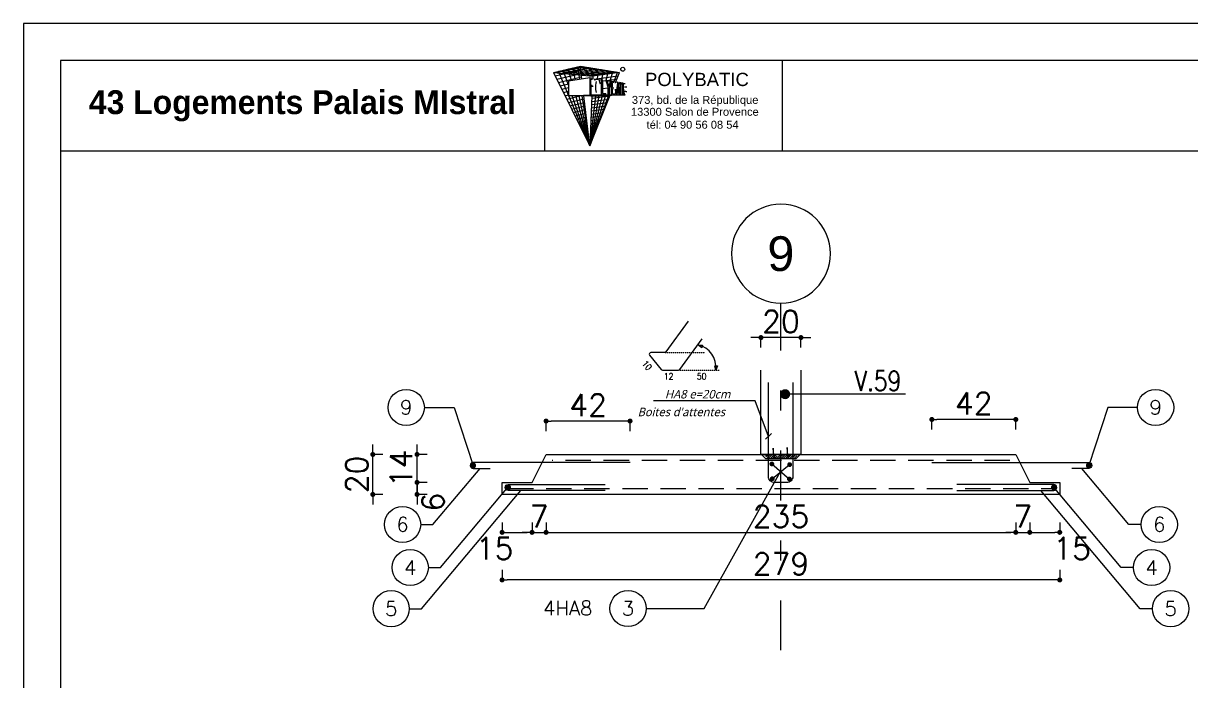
# Model space of a CAD drawing. Header units: millimetres. Extents: x -21776 to 63757, y -7870 to 8483.
# Drawn here: x 5602 to 6186, y -4850 to -4522 of the extents above; entities that cross this region are included whole.
import ezdxf
from ezdxf.enums import TextEntityAlignment as Align

# ---------------------------------------------------------------- set-up
doc = ezdxf.new("R2010")
doc.units = ezdxf.units.MM
doc.header["$PDMODE"] = 34
for name, pattern in [('CACHEX2', [19.05, 12.7, -6.35]), ('CONTINUE', [0]), ('GrFeatureAxis', [0.85, 0.25, -0.2, 0.1, -0.2, 0.1]), ('HIDDEN2', [0.1875, 0.125, -0.0625])]:
    doc.linetypes.add(name, pattern=pattern)
for name, color, linetype in [('COTATION', 1, 'Continuous'), ('GO-CARTOUCHE', 7, 'Continuous'), ('GO-COTATION', 1, 'Continuous'), ('GO-FER-HA', 140, 'Continuous'), ('GO-TEXTE', 9, 'Continuous'), ('GO-TEXTE-ACIER', 3, 'Continuous'), ('GO-TEXTE-FER', 3, 'Continuous'), ('Grid', 7, 'Continuous'), ('préfa v', 2, 'Continuous'), ('STR_TS_TXT', 7, 'Continuous'), ('STR_VOI-POT', 6, 'Continuous'), ('TEXTE-ACIER', 3, 'Continuous')]:
    doc.layers.add(name, color=color, linetype=linetype)
doc.styles.add('GrGrid', font='ARIAL.TTF', dxfattribs={"height": 0.17})
doc.styles.add('Lucida', font='')
doc.styles.get("Standard").update_dxf_attribs({"font": 'romans.shx'})
doc.styles.add('TEXTE', font='romans.shx')
doc.styles.add('TEXTE TS', font='romans.shx', dxfattribs={"width": 0.7, "oblique": 15})
doc.styles.add('TEXTEBA', font='ARIAL.TTF')
doc.styles.get('Lucida').set_extended_font_data('Lucida Sans', italic=True)
doc.dimstyles.new('COUPE-20', dxfattribs={"dimscale": 0.5, "dimtxt": 22, "dimasz": 5, "dimexe": 0.05, "dimexo": 0, "dimgap": 5, "dimtad": 1, "dimdsep": 46, "dimtxsty": 'Standard', "dimblk1": 'DOT', "dimblk2": 'DOT', "dimsah": 1, "dimcen": 0, "dimdle": 150, "dimclrd": 1, "dimclre": 1, "dimclrt": 7, "dimadec": 0, "dimazin": 0, "dimtfac": 1, "dimtix": 1, "dimtmove": 2, "dimatfit": 3, "dimldrblk": 'DOT', "dimfxl": 0, "dimtvp": 1, "dimtolj": 1, "dimtzin": 0, "dimarcsym": 0})

# ---------------------------------------------------------------- blocks, each defined once
blk = doc.blocks.new('_DOT')
at = {"color": 0, "linetype": 'ByBlock'}
blk.add_line((-0.5, 0), (-1, 0), dxfattribs=at)
at = {"color": 0, "linetype": 'ByBlock', "const_width": 0.5}
blk.add_lwpolyline([(-0.25, 0, 1), (0.25, 0, 1)], format="xyb", close=True, dxfattribs=at)
blk = doc.blocks.new('*D1416')
at = {"layer": 'DEFPOINTS', "color": 0}
for p in [(5798.85, -4751.26), (5841.41, -4751.26), (5841.41, -4757.26)]:
    blk.add_point(p, dxfattribs=at)
at = {"layer": 'préfa v', "color": 1, "lineweight": -2}
for p, q in [((5798.85, -4748.76), (5798.85, -4746.26)), ((5803.85, -4751.26), (5798.82, -4751.26)), ((5798.85, -4757.26), (5798.85, -4751.26)), ((5803.85, -4757.26), (5798.82, -4757.26)), ((5798.85, -4759.76), (5798.85, -4762.26))]:
    blk.add_line(p, q, dxfattribs=at)
at = {"layer": 'préfa v', "color": 1, "lineweight": -2, "xscale": 2.5, "yscale": 2.5, "zscale": 2.5}
for p, rotation in [((5798.85, -4751.26), 270), ((5798.85, -4757.26), 90)]:
    blk.add_blockref('_DOT', p, dxfattribs=dict(at, rotation=rotation))
at = {"layer": 'préfa v', "color": 7, "insert": (5806.85, -4761.11), "char_height": 11, "attachment_point": 5, "rotation": 90}
blk.add_mtext('\\A1;6', dxfattribs=at)
blk = doc.blocks.new('*D1417')
at = {"layer": 'DEFPOINTS', "color": 0}
for p in [(5798.85, -4737.26), (5863.41, -4737.26), (5841.41, -4751.26)]:
    blk.add_point(p, dxfattribs=at)
at = {"layer": 'préfa v', "color": 1, "lineweight": -2}
for p, q in [((5798.85, -4734.76), (5798.85, -4732.26)), ((5803.85, -4737.26), (5798.82, -4737.26)), ((5798.85, -4751.26), (5798.85, -4737.26)), ((5803.85, -4751.26), (5798.82, -4751.26)), ((5798.85, -4753.76), (5798.85, -4756.26))]:
    blk.add_line(p, q, dxfattribs=at)
at = {"layer": 'préfa v', "color": 1, "lineweight": -2, "xscale": 2.5, "yscale": 2.5, "zscale": 2.5}
for p, rotation in [((5798.85, -4737.26), 270), ((5798.85, -4751.26), 90)]:
    blk.add_blockref('_DOT', p, dxfattribs=dict(at, rotation=rotation))
at = {"layer": 'préfa v', "color": 7, "insert": (5790.85, -4744.26), "char_height": 11, "attachment_point": 5, "rotation": 90}
blk.add_mtext('\\A1;14', dxfattribs=at)
blk = doc.blocks.new('*D1418')
at = {"layer": 'DEFPOINTS', "color": 0}
for p in [(5856.41, -4751.26), (5841.41, -4757.26), (5856.41, -4776.24)]:
    blk.add_point(p, dxfattribs=at)
at = {"layer": 'préfa v', "color": 1, "lineweight": -2}
for p, q in [((5841.41, -4771.24), (5841.41, -4776.27)), ((5856.41, -4771.24), (5856.41, -4776.27)), ((5843.91, -4776.24), (5853.91, -4776.24))]:
    blk.add_line(p, q, dxfattribs=at)
at = {"layer": 'préfa v', "color": 1, "lineweight": -2, "xscale": 2.5, "yscale": 2.5, "zscale": 2.5, "rotation": 180}
blk.add_blockref('_DOT', (5841.41, -4776.24), dxfattribs=at)
at = {"layer": 'préfa v', "color": 1, "lineweight": -2, "xscale": 2.5, "yscale": 2.5, "zscale": 2.5}
blk.add_blockref('_DOT', (5856.41, -4776.24), dxfattribs=at)
at = {"layer": 'préfa v', "color": 7, "insert": (5837.63, -4784.24), "char_height": 11, "attachment_point": 5}
blk.add_mtext('\\A1;15', dxfattribs=at)
blk = doc.blocks.new('*D1419')
at = {"layer": 'DEFPOINTS', "color": 0}
for p in [(5863.41, -4737.26), (5856.41, -4751.26), (5863.41, -4776.24)]:
    blk.add_point(p, dxfattribs=at)
at = {"layer": 'préfa v', "color": 1, "lineweight": -2}
for p, q in [((5856.41, -4771.24), (5856.41, -4776.27)), ((5863.41, -4771.24), (5863.41, -4776.27)), ((5853.91, -4776.24), (5851.41, -4776.24)), ((5856.41, -4776.24), (5863.41, -4776.24)), ((5865.91, -4776.24), (5868.41, -4776.24))]:
    blk.add_line(p, q, dxfattribs=at)
at = {"layer": 'préfa v', "color": 1, "lineweight": -2, "xscale": 2.5, "yscale": 2.5, "zscale": 2.5}
blk.add_blockref('_DOT', (5856.41, -4776.24), dxfattribs=at)
at = {"layer": 'préfa v', "color": 1, "lineweight": -2, "xscale": 2.5, "yscale": 2.5, "zscale": 2.5, "rotation": 180}
blk.add_blockref('_DOT', (5863.41, -4776.24), dxfattribs=at)
at = {"layer": 'préfa v', "color": 7, "insert": (5859.91, -4768.24), "char_height": 11, "attachment_point": 5}
blk.add_mtext('\\A1;7', dxfattribs=at)
blk = doc.blocks.new('*D1420')
at = {"layer": 'DEFPOINTS', "color": 0}
for p in [(5863.41, -4737.26), (6098.41, -4737.26), (6098.41, -4776.24)]:
    blk.add_point(p, dxfattribs=at)
at = {"layer": 'préfa v', "color": 1, "lineweight": -2}
for p, q in [((5863.41, -4771.24), (5863.41, -4776.27)), ((6098.41, -4771.24), (6098.41, -4776.27)), ((5865.91, -4776.24), (6095.91, -4776.24))]:
    blk.add_line(p, q, dxfattribs=at)
at = {"layer": 'préfa v', "color": 1, "lineweight": -2, "xscale": 2.5, "yscale": 2.5, "zscale": 2.5, "rotation": 180}
blk.add_blockref('_DOT', (5863.41, -4776.24), dxfattribs=at)
at = {"layer": 'préfa v', "color": 1, "lineweight": -2, "xscale": 2.5, "yscale": 2.5, "zscale": 2.5}
blk.add_blockref('_DOT', (6098.41, -4776.24), dxfattribs=at)
at = {"layer": 'préfa v', "color": 7, "insert": (5980.91, -4768.24), "char_height": 11, "attachment_point": 5}
blk.add_mtext('\\A1;235', dxfattribs=at)
blk = doc.blocks.new('*D1421')
at = {"layer": 'DEFPOINTS', "color": 0}
for p in [(6098.41, -4737.26), (6105.41, -4751.26), (6105.41, -4776.24)]:
    blk.add_point(p, dxfattribs=at)
at = {"layer": 'préfa v', "color": 1, "lineweight": -2}
for p, q in [((6098.41, -4771.24), (6098.41, -4776.27)), ((6105.41, -4771.24), (6105.41, -4776.27)), ((6095.91, -4776.24), (6093.41, -4776.24)), ((6098.41, -4776.24), (6105.41, -4776.24)), ((6107.91, -4776.24), (6110.41, -4776.24))]:
    blk.add_line(p, q, dxfattribs=at)
at = {"layer": 'préfa v', "color": 1, "lineweight": -2, "xscale": 2.5, "yscale": 2.5, "zscale": 2.5}
blk.add_blockref('_DOT', (6098.41, -4776.24), dxfattribs=at)
at = {"layer": 'préfa v', "color": 1, "lineweight": -2, "xscale": 2.5, "yscale": 2.5, "zscale": 2.5, "rotation": 180}
blk.add_blockref('_DOT', (6105.41, -4776.24), dxfattribs=at)
at = {"layer": 'préfa v', "color": 7, "insert": (6101.91, -4768.24), "char_height": 11, "attachment_point": 5}
blk.add_mtext('\\A1;7', dxfattribs=at)
blk = doc.blocks.new('*D1422')
at = {"layer": 'DEFPOINTS', "color": 0}
for p in [(6105.41, -4751.26), (6120.41, -4751.26), (6120.41, -4776.24)]:
    blk.add_point(p, dxfattribs=at)
at = {"layer": 'préfa v', "color": 1, "lineweight": -2}
for p, q in [((6105.41, -4771.24), (6105.41, -4776.27)), ((6120.41, -4771.24), (6120.41, -4776.27)), ((6107.91, -4776.24), (6117.91, -4776.24))]:
    blk.add_line(p, q, dxfattribs=at)
at = {"layer": 'préfa v', "color": 1, "lineweight": -2, "xscale": 2.5, "yscale": 2.5, "zscale": 2.5, "rotation": 180}
blk.add_blockref('_DOT', (6105.41, -4776.24), dxfattribs=at)
at = {"layer": 'préfa v', "color": 1, "lineweight": -2, "xscale": 2.5, "yscale": 2.5, "zscale": 2.5}
blk.add_blockref('_DOT', (6120.41, -4776.24), dxfattribs=at)
at = {"layer": 'préfa v', "color": 7, "insert": (6126.52, -4784.24), "char_height": 11, "attachment_point": 5}
blk.add_mtext('\\A1;15', dxfattribs=at)
blk = doc.blocks.new('*D1423')
at = {"layer": 'DEFPOINTS', "color": 0}
for p in [(5841.41, -4757.26), (6120.41, -4757.26), (5841.41, -4800.06)]:
    blk.add_point(p, dxfattribs=at)
at = {"layer": 'préfa v', "color": 1, "lineweight": -2}
for p, q in [((5841.41, -4795.06), (5841.41, -4800.08)), ((6117.91, -4800.06), (5843.91, -4800.06)), ((6120.41, -4795.06), (6120.41, -4800.08))]:
    blk.add_line(p, q, dxfattribs=at)
at = {"layer": 'préfa v', "color": 1, "lineweight": -2, "xscale": 2.5, "yscale": 2.5, "zscale": 2.5, "rotation": 180}
blk.add_blockref('_DOT', (5841.41, -4800.06), dxfattribs=at)
at = {"layer": 'préfa v', "color": 1, "lineweight": -2, "xscale": 2.5, "yscale": 2.5, "zscale": 2.5}
blk.add_blockref('_DOT', (6120.41, -4800.06), dxfattribs=at)
at = {"layer": 'préfa v', "color": 7, "insert": (5980.91, -4792.06), "char_height": 11, "attachment_point": 5}
blk.add_mtext('\\A1;279', dxfattribs=at)
blk = doc.blocks.new('*D1432')
at = {"layer": 'DEFPOINTS', "color": 0}
for p in [(5776.71, -4737.26), (5863.41, -4737.26), (5841.41, -4757.26)]:
    blk.add_point(p, dxfattribs=at)
at = {"layer": 'STR_VOI-POT', "color": 1, "lineweight": -2}
for p, q in [((5776.71, -4734.76), (5776.71, -4732.26)), ((5781.71, -4737.26), (5776.69, -4737.26)), ((5776.71, -4757.26), (5776.71, -4737.26)), ((5781.71, -4757.26), (5776.69, -4757.26)), ((5776.71, -4759.76), (5776.71, -4762.26))]:
    blk.add_line(p, q, dxfattribs=at)
at = {"layer": 'STR_VOI-POT', "color": 1, "lineweight": -2, "xscale": 2.5, "yscale": 2.5, "zscale": 2.5}
for p, rotation in [((5776.71, -4737.26), 270), ((5776.71, -4757.26), 90)]:
    blk.add_blockref('_DOT', p, dxfattribs=dict(at, rotation=rotation))
at = {"layer": 'STR_VOI-POT', "color": 7, "insert": (5768.71, -4747.26), "char_height": 11, "attachment_point": 5, "rotation": 90}
blk.add_mtext('\\A1;20', dxfattribs=at)
blk = doc.blocks.new('*D1435')
at = {"layer": 'DEFPOINTS', "color": 0}
for p in [(5863.41, -4720.54), (5863.41, -4737.26), (5905.41, -4741.26)]:
    blk.add_point(p, dxfattribs=at)
at = {"layer": 'STR_VOI-POT', "color": 1, "lineweight": -2}
for p, q in [((5863.41, -4725.54), (5863.41, -4720.51)), ((5902.91, -4720.54), (5865.91, -4720.54)), ((5905.41, -4725.54), (5905.41, -4720.51))]:
    blk.add_line(p, q, dxfattribs=at)
at = {"layer": 'STR_VOI-POT', "color": 1, "lineweight": -2, "xscale": 2.5, "yscale": 2.5, "zscale": 2.5, "rotation": 180}
blk.add_blockref('_DOT', (5863.41, -4720.54), dxfattribs=at)
at = {"layer": 'STR_VOI-POT', "color": 1, "lineweight": -2, "xscale": 2.5, "yscale": 2.5, "zscale": 2.5}
blk.add_blockref('_DOT', (5905.41, -4720.54), dxfattribs=at)
at = {"layer": 'STR_VOI-POT', "color": 7, "insert": (5884.41, -4712.54), "char_height": 11, "attachment_point": 5}
blk.add_mtext('\\A1;42', dxfattribs=at)
blk = doc.blocks.new('stab')
at = {"layer": 'GO-FER-HA'}
h = blk.add_hatch(dxfattribs=at)
h.set_pattern_fill('ANSI31', color=9, scale=6.075, angle=-540, style=0)
h.set_pattern_definition([(315, (-54992.6584, 395894.73794), (-0.536959212, -0.536959212), [])])
h.paths.add_polyline_path([(8.55, 0), (6.53, -2.03), (4.9, -2.03), (4.9, 0)])
h.paths.add_polyline_path([(4.9, 0), (4.9, -2.03), (1.75, -2.03), (1.95, 0)])
h.paths.add_polyline_path([(1.41, 0), (1.73, -2.03), (-8.03, -2.03), (-7.82, 0)])
h.paths.add_polyline_path([(-8.11, -1.56), (-9.67, 0), (-8.25, 0)])
at = {"layer": 'COTATION'}
for p, q in [((4.33, -12.16), (-4.35, -5.08)), ((4.55, -4.74), (-4.24, -12.3))]:
    blk.add_line(p, q, dxfattribs=at)
at = {"layer": 'GO-FER-HA', "color": 1}
blk.add_lwpolyline([(-5.93, 36.01), (-5.93, 0.57), (-5.93, -11.07, 0.414214), (-2.89, -14.1), (3.18, -14.1, 0.414214), (6.22, -11.07), (6.22, 36.01)], format="xyb", dxfattribs=at)
blk.add_lwpolyline([(-7.65, -2.03), (-9.67, 0), (9.67, 0), (7.65, -2.03)], close=True, dxfattribs=at)
blk.add_lwpolyline([(-3.88, 0), (-3.68, -2.22), (-3.09, 3.47), (-3.09, 0), (3.09, 0), (3.42, -2.09), (3.94, 3.21), (3.94, 0)], dxfattribs=at)
at = {"layer": 'GO-FER-HA', "color": 6, "linetype": 'Continuous', "const_width": 1.2}
for points in [[(-3.75, -5.08, -1), (-4.95, -5.08, -1)], [(5.15, -4.74, -1), (3.95, -4.74, -1)], [(-3.64, -12.3, -1), (-4.84, -12.3, -1)], [(4.93, -12.16, -1), (3.73, -12.16, -1)]]:
    blk.add_lwpolyline(points, format="xyb", close=True, dxfattribs=at)
blk = doc.blocks.new('*D1414')
at = {"layer": 'DEFPOINTS', "color": 0}
for p in [(6056.41, -4719.74), (6056.41, -4741.26), (6098.41, -4737.26)]:
    blk.add_point(p, dxfattribs=at)
at = {"layer": 'préfa v', "color": 1, "lineweight": -2}
for p, q in [((6056.41, -4724.74), (6056.41, -4719.71)), ((6095.91, -4719.74), (6058.91, -4719.74)), ((6098.41, -4724.74), (6098.41, -4719.71))]:
    blk.add_line(p, q, dxfattribs=at)
at = {"layer": 'préfa v', "color": 1, "lineweight": -2, "xscale": 2.5, "yscale": 2.5, "zscale": 2.5, "rotation": 180}
blk.add_blockref('_DOT', (6056.41, -4719.74), dxfattribs=at)
at = {"layer": 'préfa v', "color": 1, "lineweight": -2, "xscale": 2.5, "yscale": 2.5, "zscale": 2.5}
blk.add_blockref('_DOT', (6098.41, -4719.74), dxfattribs=at)
at = {"layer": 'préfa v', "color": 7, "insert": (6077.41, -4711.74), "char_height": 11, "attachment_point": 5}
blk.add_mtext('\\A1;42', dxfattribs=at)
blk = doc.blocks.new('*D1415')
at = {"layer": 'DEFPOINTS', "color": 0}
for p in [(5970.91, -4678.76), (5970.91, -4695.04), (5990.91, -4695.04)]:
    blk.add_point(p, dxfattribs=at)
at = {"layer": 'préfa v', "color": 1, "lineweight": -2}
for p, q in [((5968.41, -4678.76), (5965.91, -4678.76)), ((5970.91, -4683.76), (5970.91, -4678.74)), ((5990.91, -4678.76), (5970.91, -4678.76)), ((5990.91, -4683.76), (5990.91, -4678.74)), ((5993.41, -4678.76), (5995.91, -4678.76))]:
    blk.add_line(p, q, dxfattribs=at)
at = {"layer": 'préfa v', "color": 1, "lineweight": -2, "xscale": 2.5, "yscale": 2.5, "zscale": 2.5}
blk.add_blockref('_DOT', (5970.91, -4678.76), dxfattribs=at)
at = {"layer": 'préfa v', "color": 1, "lineweight": -2, "xscale": 2.5, "yscale": 2.5, "zscale": 2.5, "rotation": 180}
blk.add_blockref('_DOT', (5990.91, -4678.76), dxfattribs=at)
at = {"layer": 'préfa v', "color": 7, "insert": (5980.91, -4670.76), "char_height": 11, "attachment_point": 5}
blk.add_mtext('\\A1;20', dxfattribs=at)
blk = doc.blocks.new('staboxdetail')
at = {"layer": 'GO-TEXTE-FER'}
blk.add_lwpolyline([(-8.57, 15.58), (-19.76, 0.33, -0.238859), (-20.41, 0), (-27.16, 0, 0.630281), (-27.79, -1.3), (-21.96, -8.52, 0.226783), (-21.34, -8.82), (-13.3, -8.82, 0.238859), (-12.65, -8.49), (-1.46, 6.77)], format="xyb", dxfattribs=at)
at = {"layer": 'GO-TEXTE-FER', "color": 1, "flags": 128}
for points in [[(-3.64, 3.75), (-1.35, 3.64), (-1.75, 2.31), (-3.64, 3.75)], [(5.34, -8.85), (4.78, -6.62), (6.18, -6.63), (5.34, -8.85)]]:
    blk.add_lwpolyline(points, dxfattribs=at)
at = {"layer": 'GO-TEXTE-FER', "color": 1}
blk.add_arc((-6, -7.43), 11.43, 352.85098, 78.09196, dxfattribs=at)
at = {"layer": 'TEXTE-ACIER', "color": 1, "linetype": 'HIDDEN2', "ltscale": 0.025}
for p, q in [((-20, 0), (0, 0)), ((-12.89, -8.82), (7.11, -8.82))]:
    blk.add_line(p, q, dxfattribs=at)
at = {"layer": 'GO-TEXTE-FER', "color": 1, "style": 'TEXTE', "width": 0.9}
blk.add_text('10', height=3.15, rotation=309.81851, dxfattribs=at).set_placement((-31.88, -5.6))
for s, p in [('12', (-20.75, -13.49)), ('50', (-4.19, -13.49))]:
    blk.add_text(s, height=3.15, dxfattribs=at).set_placement(p)

msp = doc.modelspace()

# ---------------------------------------------------------------- linework, layer by layer
at = {"layer": 'COTATION', "const_width": 2.5}
msp.add_lwpolyline([(5984.26774, -4707.09822, -1), (5981.76774, -4707.09822, -1)], format="xyb", close=True, dxfattribs=at)
at = {"layer": 'COTATION'}
for points in [[(6043.17347, -4707.09822), (5983.01774, -4707.09822)], [(5800.66425, -4772.2945), (5806.80635, -4772.2945), (5830.35596, -4744.26035)], [(5913.45043, -4814.30872), (5942.55927, -4814.30872), (5980.74935, -4745.78316)], [(6161.14958, -4772.2945), (6155.00748, -4772.2945), (6131.45787, -4744.26035)], [(5804.50507, -4793.84992), (5810.64717, -4793.84992), (5844.6645, -4753.35469)], [(6157.30876, -4793.84992), (6151.16666, -4793.84992), (6117.14932, -4753.35469)], [(5794.97685, -4814.42617), (5801.11895, -4814.42617), (5850.82019, -4755.26035)], [(6166.83698, -4814.42617), (6160.69488, -4814.42617), (6110.99364, -4755.26035)]]:
    msp.add_lwpolyline(points, dxfattribs=at)
at = {"layer": 'GO-CARTOUCHE', "color": 9, "linetype": 'CONTINUE'}
for p, q in [((5867.15267, -4546.06632), (5880.54584, -4542.95163)), ((5868.66207, -4546.21007), (5882.05501, -4543.19118)), ((5871.68088, -4546.49758), (5885.07336, -4543.67029)), ((5880.23919, -4549.59463), (5879.2876, -4543.24425)), ((5879.2876, -4543.24425), (5898.94785, -4546.23663)), ((5881.30593, -4549.43776), (5880.54584, -4542.95163)), ((5880.54584, -4542.95163), (5900.16838, -4546.06632)), ((5867.15267, -4546.06632), (5886.77522, -4547.93514)), ((5867.15267, -4546.06632), (5885.21787, -4582.81966)), ((5867.97374, -4547.73678), (5880.7582, -4544.76382)), ((5868.79482, -4549.40723), (5880.97057, -4546.576)), ((5874.62793, -4557.54868), (5869.57966, -4545.50191)), ((5869.57966, -4545.50191), (5889.20974, -4547.59543)), ((5869.61589, -4551.07769), (5881.18293, -4548.38819)), ((5874.62793, -4552.45382), (5872.00665, -4544.93749)), ((5872.00665, -4544.93749), (5891.64427, -4547.25573)), ((5874.43363, -4544.37308), (5894.0788, -4546.91603)), ((5876.07024, -4550.20771), (5874.43363, -4544.37308)), ((5885.21787, -4548.86247), (5874.62793, -4550.41982)), ((5874.69968, -4546.78508), (5888.0917, -4544.14939)), ((5878.16547, -4549.89959), (5876.86062, -4543.80866)), ((5876.86062, -4543.80866), (5896.51333, -4546.57633)), ((5877.71848, -4547.07259), (5891.11005, -4544.62849)), ((5880.73728, -4547.36009), (5894.12839, -4545.10759)), ((5883.75608, -4547.6476), (5897.14674, -4545.5867)), ((5886.9611, -4549.13501), (5885.21787, -4548.86247)), ((5885.21787, -4548.86247), (5885.21787, -4557.87744)), ((5885.26548, -4547.79135), (5898.65591, -4545.82625)), ((5886.77522, -4547.93514), (5886.72331, -4549.09783)), ((5900.16838, -4546.06632), (5886.77522, -4547.93514)), ((5887.20985, -4549.45027), (5899.48886, -4547.73681)), ((5887.40912, -4549.79362), (5889.37546, -4549.50762)), ((5889.20974, -4547.59543), (5888.98692, -4549.56159)), ((5891.64427, -4547.25573), (5891.10374, -4549.78268)), ((5894.0788, -4546.91603), (5893.28707, -4550.12402)), ((5893.46933, -4550.15252), (5898.80934, -4549.40729)), ((5896.51333, -4546.57633), (5895.2856, -4550.51568)), ((5898.94785, -4546.23663), (5897.25599, -4550.74453)), ((5898.08264, -4551.19376), (5900.16838, -4546.06632)), ((5870.43696, -4552.74815), (5874.62793, -4551.77376)), ((5871.25803, -4554.4186), (5874.62793, -4553.63518)), ((5874.62793, -4550.41982), (5874.62793, -4557.89507)), ((5885.84081, -4552.49082), (5885.84081, -4549.59037)), ((5886.63301, -4549.71422), (5885.84081, -4549.59037)), ((5885.84081, -4552.49082), (5886.46798, -4552.53948)), ((5886.6927, -4553.18173), (5885.84081, -4553.11563)), ((5885.84081, -4553.11563), (5885.84081, -4557.27213)), ((5887.00676, -4552.87272), (5886.6927, -4553.18173)), ((5888.12469, -4552.46537), (5888.08622, -4553.31857)), ((5888.08622, -4553.31857), (5888.14581, -4554.61005)), ((5888.26318, -4551.41547), (5888.12469, -4552.46537)), ((5888.14581, -4554.61005), (5888.43361, -4556.07624)), ((5888.49041, -4550.57838), (5888.26318, -4551.41547)), ((5890.12963, -4550.28162), (5889.76711, -4549.69815)), ((5891.07349, -4549.77795), (5889.92191, -4549.9473)), ((5890.37402, -4550.98011), (5890.12963, -4550.28162)), ((5890.56144, -4551.98885), (5890.37402, -4550.98011)), ((5891.07349, -4557.27213), (5891.07349, -4549.7711)), ((5891.69643, -4549.87534), (5891.07349, -4549.77795)), ((5891.69643, -4556.6492), (5891.69643, -4549.87534)), ((5891.69643, -4550.39212), (5893.25745, -4550.17735)), ((5891.69643, -4550.39212), (5891.69692, -4556.6492)), ((5891.69692, -4554.11475), (5894.52704, -4553.86628)), ((5893.23637, -4550.1161), (5894.52704, -4553.86628)), ((5893.79338, -4550.20318), (5893.23637, -4550.1161)), ((5893.25745, -4550.17735), (5894.52704, -4553.86628)), ((5893.79338, -4550.20318), (5894.82141, -4553.19023)), ((5895.54665, -4550.47729), (5893.96763, -4550.7095)), ((5894.52704, -4557.27213), (5894.52704, -4553.86628)), ((5895.54665, -4550.47729), (5894.82141, -4553.19023)), ((5896.0418, -4550.5547), (5895.14998, -4553.8908)), ((5895.14998, -4557.2645), (5895.1533, -4553.8784)), ((5895.14998, -4557.27213), (5895.14998, -4553.8908)), ((5895.1533, -4553.8784), (5896.02346, -4550.62331)), ((5896.0418, -4550.5547), (5895.54665, -4550.47729)), ((5896.02346, -4550.62331), (5896.20897, -4550.59553)), ((5896.20897, -4550.58084), (5896.02769, -4550.6075)), ((5896.20897, -4557.27213), (5896.20897, -4550.58084)), ((5897.41545, -4550.76946), (5896.20897, -4550.58084)), ((5897.3481, -4551.20028), (5896.64503, -4551.09036)), ((5896.64503, -4553.71445), (5896.64503, -4551.09036)), ((5896.64503, -4553.71445), (5897.21324, -4553.75853)), ((5896.64503, -4554.15182), (5897.17951, -4554.19328)), ((5896.64503, -4556.83608), (5896.64503, -4554.15182)), ((5897.82922, -4551.11973), (5898.12982, -4551.07778)), ((5899.13734, -4551.03866), (5897.88093, -4551.22343)), ((5897.90643, -4554.53315), (5897.98621, -4554.78554)), ((5897.98621, -4554.78554), (5898.06491, -4555.26651)), ((5898.06491, -4555.26651), (5898.08336, -4555.73487)), ((5898.66226, -4554.99731), (5898.61157, -4555.41965)), ((5898.6885, -4554.77865), (5898.66226, -4554.99731)), ((5898.70575, -4554.63487), (5898.6885, -4554.77865)), ((5898.71977, -4554.51805), (5898.70575, -4554.63487)), ((5898.75222, -4554.24772), (5898.71977, -4554.51805)), ((5898.81944, -4553.68759), (5898.75222, -4554.24772)), ((5898.89309, -4553.07391), (5898.81944, -4553.68759)), ((5899.07531, -4555.21511), (5898.82916, -4557.2662)), ((5899.13733, -4551.03866), (5898.89309, -4553.07391)), ((5899.07531, -4555.21511), (5899.51185, -4555.24897)), ((5899.12731, -4554.78177), (5899.29069, -4553.42042)), ((5899.12731, -4554.78177), (5899.45845, -4554.80746)), ((5899.44772, -4551.08719), (5899.13734, -4551.03866)), ((5899.29069, -4553.42042), (5899.45845, -4554.80746)), ((5899.44772, -4551.08719), (5900.19506, -4557.2662)), ((5899.47469, -4551.31018), (5900.19578, -4551.20414)), ((5899.51185, -4555.24897), (5899.75654, -4557.27213)), ((5899.52487, -4551.72505), (5900.19578, -4551.64549)), ((5899.53634, -4551.81992), (5900.60069, -4551.7088)), ((5900.19578, -4551.20414), (5900.19578, -4551.64549)), ((5901.44165, -4551.39892), (5900.19578, -4551.20414)), ((5900.19578, -4551.64549), (5900.60069, -4551.7088)), ((5900.60069, -4557.2662), (5900.60069, -4551.7088)), ((5901.03674, -4551.77697), (5901.44165, -4551.84027)), ((5901.03674, -4557.2662), (5901.03674, -4551.77697)), ((5901.03674, -4551.8757), (5901.44165, -4551.84027)), ((5901.44165, -4551.84027), (5901.44165, -4551.39892)), ((5901.60002, -4551.42368), (5901.44165, -4551.47452)), ((5901.60002, -4551.42368), (5901.60002, -4557.26789)), ((5902.03608, -4551.49185), (5901.60002, -4551.42368)), ((5902.03608, -4551.49185), (5902.03608, -4557.27213)), ((5902.03608, -4551.69655), (5903.0239, -4551.60465)), ((5902.17791, -4554.47383), (5902.20259, -4555.0936)), ((5902.20259, -4555.0936), (5902.26158, -4555.66122)), ((5903.39398, -4553.43977), (5902.65942, -4553.5081)), ((5903.84026, -4553.50954), (5903.39398, -4553.43977)), ((5872.0791, -4556.08906), (5874.62793, -4555.49657)), ((5872.90017, -4557.75951), (5874.62793, -4557.35793)), ((5873.72124, -4559.42997), (5880.3258, -4557.89507)), ((5874.54232, -4561.10042), (5882.45713, -4559.26129)), ((5874.62793, -4557.89507), (5885.84081, -4557.27213)), ((5885.72272, -4557.8766), (5874.62793, -4557.89507)), ((5885.21787, -4582.81966), (5874.77308, -4557.89507)), ((5875.36339, -4562.77088), (5882.66949, -4561.07348)), ((5885.21787, -4582.81966), (5876.52554, -4557.89507)), ((5885.21787, -4582.81966), (5878.22654, -4557.89507)), ((5885.21787, -4582.81966), (5879.87832, -4557.89507)), ((5885.21787, -4582.81966), (5881.48299, -4557.89507)), ((5885.21787, -4582.81966), (5882.29702, -4557.89507)), ((5885.21787, -4582.81966), (5895.50203, -4557.53777)), ((5894.69591, -4557.56578), (5885.21787, -4582.81966)), ((5893.0708, -4557.62224), (5885.21787, -4582.81966)), ((5891.4224, -4557.67951), (5885.21787, -4582.81966)), ((5889.7502, -4557.73761), (5885.21787, -4582.81966)), ((5888.05368, -4557.79655), (5885.21787, -4582.81966)), ((5886.33231, -4557.85635), (5885.21787, -4582.81966)), ((5885.72272, -4557.8766), (5888.85457, -4557.762)), ((5885.84081, -4557.27213), (5893.34712, -4557.27213)), ((5886.13812, -4562.20613), (5894.0527, -4561.1007)), ((5886.20891, -4560.62047), (5894.73222, -4559.43021)), ((5886.2797, -4559.0348), (5895.41174, -4557.75972)), ((5888.85457, -4557.762), (5889.41542, -4557.74148)), ((5889.45843, -4557.7399), (5896.20304, -4557.49311)), ((5891.07024, -4557.27305), (5896.21719, -4557.27213)), ((5891.69643, -4556.6492), (5893.34712, -4556.6492)), ((5891.69692, -4556.6492), (5893.34712, -4556.65427)), ((5893.34712, -4557.27213), (5893.34712, -4556.6492)), ((5893.34712, -4557.27213), (5894.53117, -4557.27213)), ((5894.52704, -4556.65427), (5894.53117, -4557.27213)), ((5894.53117, -4557.27213), (5895.14998, -4557.27213)), ((5896.20266, -4557.26619), (5901.60002, -4557.2662)), ((5896.2041, -4557.49307), (5903.04323, -4557.27483)), ((5896.20897, -4557.27213), (5897.52926, -4557.27213)), ((5896.64503, -4556.83608), (5897.39523, -4556.83608)), ((5897.7716, -4557.05924), (5897.52274, -4557.2662)), ((5897.52274, -4557.2662), (5898.37762, -4557.2662)), ((5897.94998, -4556.67452), (5897.7716, -4557.05924)), ((5898.05252, -4556.18057), (5897.94998, -4556.67452)), ((5898.08336, -4555.73487), (5898.05252, -4556.18057)), ((5898.44586, -4556.80051), (5898.38997, -4557.2662)), ((5898.50885, -4556.27558), (5898.44586, -4556.80051)), ((5898.56134, -4555.83826), (5898.50885, -4556.27558)), ((5898.61157, -4555.41965), (5898.56134, -4555.83826)), ((5901.03674, -4557.2662), (5901.60002, -4557.2662)), ((5901.60002, -4557.26789), (5902.03608, -4557.27213)), ((5902.26158, -4555.66122), (5902.35157, -4556.13854)), ((5902.35157, -4556.13854), (5902.48078, -4556.58078)), ((5902.48078, -4556.58078), (5902.6833, -4556.99355)), ((5902.6833, -4556.99355), (5902.91584, -4557.24871)), ((5903.37454, -4555.64961), (5902.71022, -4555.71141)), ((5903.37454, -4555.64961), (5903.8168, -4555.63342)), ((5876.18446, -4564.44134), (5882.88186, -4562.88566)), ((5877.00553, -4566.11179), (5883.09422, -4564.69784)), ((5877.8266, -4567.78225), (5883.30659, -4566.51003)), ((5885.92575, -4566.96313), (5892.01415, -4566.11215)), ((5885.99654, -4565.37747), (5892.69367, -4564.44167)), ((5886.06733, -4563.7918), (5893.37319, -4562.77118)), ((5878.64767, -4569.4527), (5883.51895, -4568.32221)), ((5879.46874, -4571.12316), (5883.73132, -4570.1344)), ((5880.28982, -4572.79361), (5883.94368, -4571.94658)), ((5885.6426, -4573.3058), (5889.29607, -4572.7941)), ((5885.71339, -4571.72013), (5889.97559, -4571.12361)), ((5885.78418, -4570.13447), (5890.65511, -4569.45313)), ((5885.85496, -4568.5488), (5891.33463, -4567.78264))]:
    msp.add_line(p, q, dxfattribs=at)
at = {"layer": 'GO-CARTOUCHE', "color": 2, "ltscale": 3}
msp.add_line((5976.20319, -4726.84083), (5973.16806, -4729.58295), dxfattribs=at)
at = {"layer": 'GO-CARTOUCHE', "linetype": 'Continuous'}
for points in [[(6715.50626, -5309.04286), (6715.50626, -4521.54286), (5601.86991, -4521.54286), (5601.86991, -5309.04286)], [(6696.94751, -5290.48411), (6696.94751, -4540.10161), (5620.42866, -4540.10161), (5620.42866, -5290.48411)]]:
    msp.add_lwpolyline(points, close=True, dxfattribs=at)
at = {"layer": 'GO-CARTOUCHE', "color": 2, "ltscale": 3}
msp.add_lwpolyline([(5974.68562, -4728.21189), (5967.97857, -4710.44334), (5917.15411, -4710.44334)], dxfattribs=at)
at = {"layer": 'GO-CARTOUCHE', "color": 9, "linetype": 'CONTINUE'}
for centre in [(5901.75804, -4544.51691, 70.13956), (5901.75804, -4544.51691, 70.13956), (5901.75804, -4544.51691)]:
    msp.add_circle(centre, 0.9967, dxfattribs=at)
at = {"layer": 'GO-COTATION'}
for points in [[(5802.49535, -4713.73329), (5817.37656, -4713.73329), (5826.9229, -4742.78821)], [(6159.31848, -4713.73329), (6144.43727, -4713.73329), (6134.89093, -4742.78821)]]:
    msp.add_lwpolyline(points, dxfattribs=at)
at = {"layer": 'GO-TEXTE', "color": 7}
for points in [[(5862.61011, -4540.10161), (5862.61011, -4585.54823)], [(5981.51588, -4540.10161), (5981.51588, -4585.54823)], [(6696.94751, -4585.54823), (5620.42866, -4585.54823)]]:
    msp.add_lwpolyline(points, dxfattribs=at)
at = {"layer": 'GO-TEXTE-ACIER'}
for centre in [(5793.43859, -4713.73329), (6168.37524, -4713.73329), (5791.60749, -4772.2945), (6170.20634, -4772.2945), (5795.44831, -4793.84992), (6166.36552, -4793.84992), (5785.92009, -4814.42617), (5904.39366, -4814.30872), (6175.89374, -4814.42617)]:
    msp.add_circle(centre, 9.05676, dxfattribs=at)
at = {"layer": 'Grid', "color": 4, "linetype": 'GrFeatureAxis', "lineweight": 25, "ltscale": 100}
msp.add_line((5980.90691, -5285.26586), (5980.90691, -4661.55005), dxfattribs=at)
at = {"layer": 'Grid', "color": 1, "linetype": 'Continuous', "lineweight": 25, "ltscale": 100, "extrusion": (0, 0, -1)}
msp.add_ellipse((5980.90691, -4636.78061), major_axis=(17.51464, 17.51464), ratio=1, start_param=3.926990817, end_param=10.210176124, dxfattribs=at)
at = {"layer": 'préfa v'}
msp.add_lwpolyline([(5990.90691, -4695.0366), (5990.90691, -4737.26035), (5970.90691, -4737.26035), (5970.90691, -4695.0366)], dxfattribs=at)
msp.add_lwpolyline([(6098.40691, -4737.26035), (6105.40691, -4751.26035), (6120.40691, -4751.26035), (6120.40691, -4757.26035), (5841.40691, -4757.26035), (5841.40691, -4751.26035), (5856.40691, -4751.26035), (5863.40691, -4737.26035)], close=True, dxfattribs=at)
at = {"layer": 'STR_VOI-POT'}
for points in [[(5905.40691, -4741.26035), (5826.90691, -4741.26035, 0.414213562), (5825.40691, -4742.76035), (5825.40691, -4742.76035, 0.414213562), (5826.90691, -4744.26035), (5835.40691, -4744.26035)], [(6056.40691, -4741.26035), (6134.90691, -4741.26035, -0.414213562), (6136.40691, -4742.76035), (6136.40691, -4742.76035, -0.414213562), (6134.90691, -4744.26035), (6126.40691, -4744.26035)], [(5892.90691, -4755.26035), (5844.40691, -4755.26035, -0.414213562), (5842.90691, -4753.76035), (5842.90691, -4753.76035, -0.414213562), (5844.40691, -4752.26035), (5892.90691, -4752.26035)], [(6068.90691, -4755.26035), (6117.40691, -4755.26035, 0.414213562), (6118.90691, -4753.76035), (6118.90691, -4753.76035, 0.414213562), (6117.40691, -4752.26035), (6068.90691, -4752.26035)]]:
    msp.add_lwpolyline(points, format="xyb", dxfattribs=at)
at = {"layer": 'STR_VOI-POT', "const_width": 1.44}
for points in [[(5826.2029, -4742.78821, 1), (5827.6429, -4742.78821, 1)], [(6135.61093, -4742.78821, -1), (6134.17093, -4742.78821, -1)], [(5843.7029, -4753.78821, 1), (5845.1429, -4753.78821, 1)], [(6118.11093, -4753.78821, -1), (6116.67093, -4753.78821, -1)]]:
    msp.add_lwpolyline(points, format="xyb", close=True, dxfattribs=at)
at = {"layer": 'STR_VOI-POT', "color": 1, "linetype": 'CACHEX2'}
for points in [[(6095.40691, -4740.26035), (5866.40691, -4740.26035)], [(5844.40691, -4754.26035), (6117.40691, -4754.26035)]]:
    msp.add_lwpolyline(points, dxfattribs=at)

# ---------------------------------------------------------------- block references
at = {"layer": 'préfa v', "xscale": -1}
msp.add_blockref('stab', (5980.90691, -4737.26035), dxfattribs=at)
at = {"layer": 'STR_VOI-POT'}
msp.add_blockref('staboxdetail', (5943.00421, -4686.22512), dxfattribs=at)

# ---------------------------------------------------------------- texts
at = {"layer": 'GO-CARTOUCHE', "color": 9, "style": 'TEXTEBA'}
for s, p in [('373, bd. de la République', (5906.3254, -4561.82679)), ('13300 Salon de Provence', (5905.86096, -4567.78495)), ('tél: 04 90 56 08 54', (5913.68856, -4574.25784))]:
    msp.add_text(s, height=3.9772727, dxfattribs=at).set_placement(p)
at = {"layer": 'GO-CARTOUCHE', "insert": (5741.51939, -4562.82492), "char_height": 11.9318181, "attachment_point": 5}
msp.add_mtext('{\\Fbold|c0;43 Logements Palais MIstral}', dxfattribs=at)
at = {"layer": 'GO-TEXTE', "color": 3, "style": 'TEXTEBA'}
msp.add_text('POLYBATIC', height=6.628788, dxfattribs=at).set_placement((5938.87047, -4549.60683), align=Align.MIDDLE)
at = {"layer": 'GO-TEXTE', "linetype": 'Continuous', "style": 'Lucida'}
for s, p in [('HA8 e=20cm', (5922.84009, -4709.24144)), ("Boites d'attentes", (5909.22329, -4718.12963))]:
    msp.add_text(s, height=4.256, rotation=359.99820245, dxfattribs=at).set_placement(p)
at = {"layer": 'GO-TEXTE-ACIER', "style": 'TEXTE'}
for s, p in [('9', (5793.43859, -4713.73329)), ('9', (6168.37524, -4713.73329)), ('6', (5791.60749, -4772.2945)), ('6', (6170.20634, -4772.2945)), ('4', (5795.44831, -4793.84992)), ('4', (6166.36552, -4793.84992)), ('5', (5785.92009, -4814.42617)), ('4HA8', (5874.26385, -4814.11963)), ('3', (5904.39366, -4814.30872)), ('5', (6175.89374, -4814.42617))]:
    msp.add_text(s, height=7.2, dxfattribs=at).set_placement(p, align=Align.MIDDLE_CENTER)
at = {"layer": 'Grid', "color": 1, "linetype": 'Continuous', "lineweight": -3, "ltscale": 100, "style": 'GrGrid'}
msp.add_text('9', height=17.37108, dxfattribs=at).set_placement((5980.85952, -4636.78061), align=Align.MIDDLE_CENTER)
at = {"layer": 'STR_TS_TXT', "style": 'TEXTE TS', "width": 0.8}
msp.add_text('V.59', height=10, dxfattribs=at).set_placement((6017.75405, -4705.44707, -0.00589))

# ---------------------------------------------------------------- dimensions: what is measured, and where the dimension line sits
at = {"layer": 'préfa v'}
for base, p1, p2, angle, picture, middle in [((5970.90691, -4678.76387), (5990.90691, -4695.0366), (5970.90691, -4695.0366), 180, '*D1415', (5980.90691, -4670.76387)), ((6056.40691, -4719.7356), (6098.40691, -4737.26035), (6056.40691, -4741.26035), 180, '*D1414', (6077.40691, -4711.7356)), ((5798.84538, -4737.26035), (5841.40691, -4751.26035), (5863.40691, -4737.26035), 270, '*D1417', (5790.84538, -4744.26035)), ((5863.40691, -4776.2427), (5856.40691, -4751.26035), (5863.40691, -4737.26035), 180, '*D1419', (5859.90691, -4768.2427)), ((6098.40691, -4776.2427), (5863.40691, -4737.26035), (6098.40691, -4737.26035), 180, '*D1420', (5980.90691, -4768.2427)), ((6105.40691, -4776.2427), (6098.40691, -4737.26035), (6105.40691, -4751.26035), 180, '*D1421', (6101.90691, -4768.2427)), ((5841.40691, -4800.05769), (6120.40691, -4757.26035), (5841.40691, -4757.26035), 180, '*D1423', (5980.90691, -4792.05769))]:
    dim = msp.add_linear_dim(base=base, p1=p1, p2=p2, angle=angle, dimstyle='COUPE-20', dxfattribs=at)
    dim.commit()
    dim.dimension.update_dxf_attribs({"geometry": picture, "text_midpoint": middle})
for base, p1, p2, angle, picture, middle in [((5798.84538, -4751.26035), (5841.40691, -4757.26035), (5841.40691, -4751.26035), 270, '*D1416', (5806.84538, -4761.1061)), ((5856.40691, -4776.2427), (5841.40691, -4757.26035), (5856.40691, -4751.26035), 180, '*D1418', (5837.62895, -4784.2427)), ((6120.40691, -4776.2427), (6105.40691, -4751.26035), (6120.40691, -4751.26035), 180, '*D1422', (6126.52296, -4784.2427))]:
    dim = msp.add_linear_dim(base=base, p1=p1, p2=p2, angle=angle, dimstyle='COUPE-20', dxfattribs=at)
    dim.commit()
    dim.dimension.update_dxf_attribs({"geometry": picture, "text_midpoint": middle, "dimtype": 160})
at = {"layer": 'STR_VOI-POT'}
for base, p1, angle, picture, middle in [((5863.40691, -4720.53974), (5905.40691, -4741.26035), 180, '*D1435', (5884.40691, -4712.53974)), ((5776.71191, -4737.26035), (5841.40691, -4757.26035), 270, '*D1432', (5768.71191, -4747.26035))]:
    dim = msp.add_linear_dim(base=base, p1=p1, p2=(5863.40691, -4737.26035), angle=angle, dimstyle='COUPE-20', dxfattribs=at)
    dim.commit()
    dim.dimension.update_dxf_attribs({"geometry": picture, "text_midpoint": middle})

doc.saveas('drawing.dxf')
